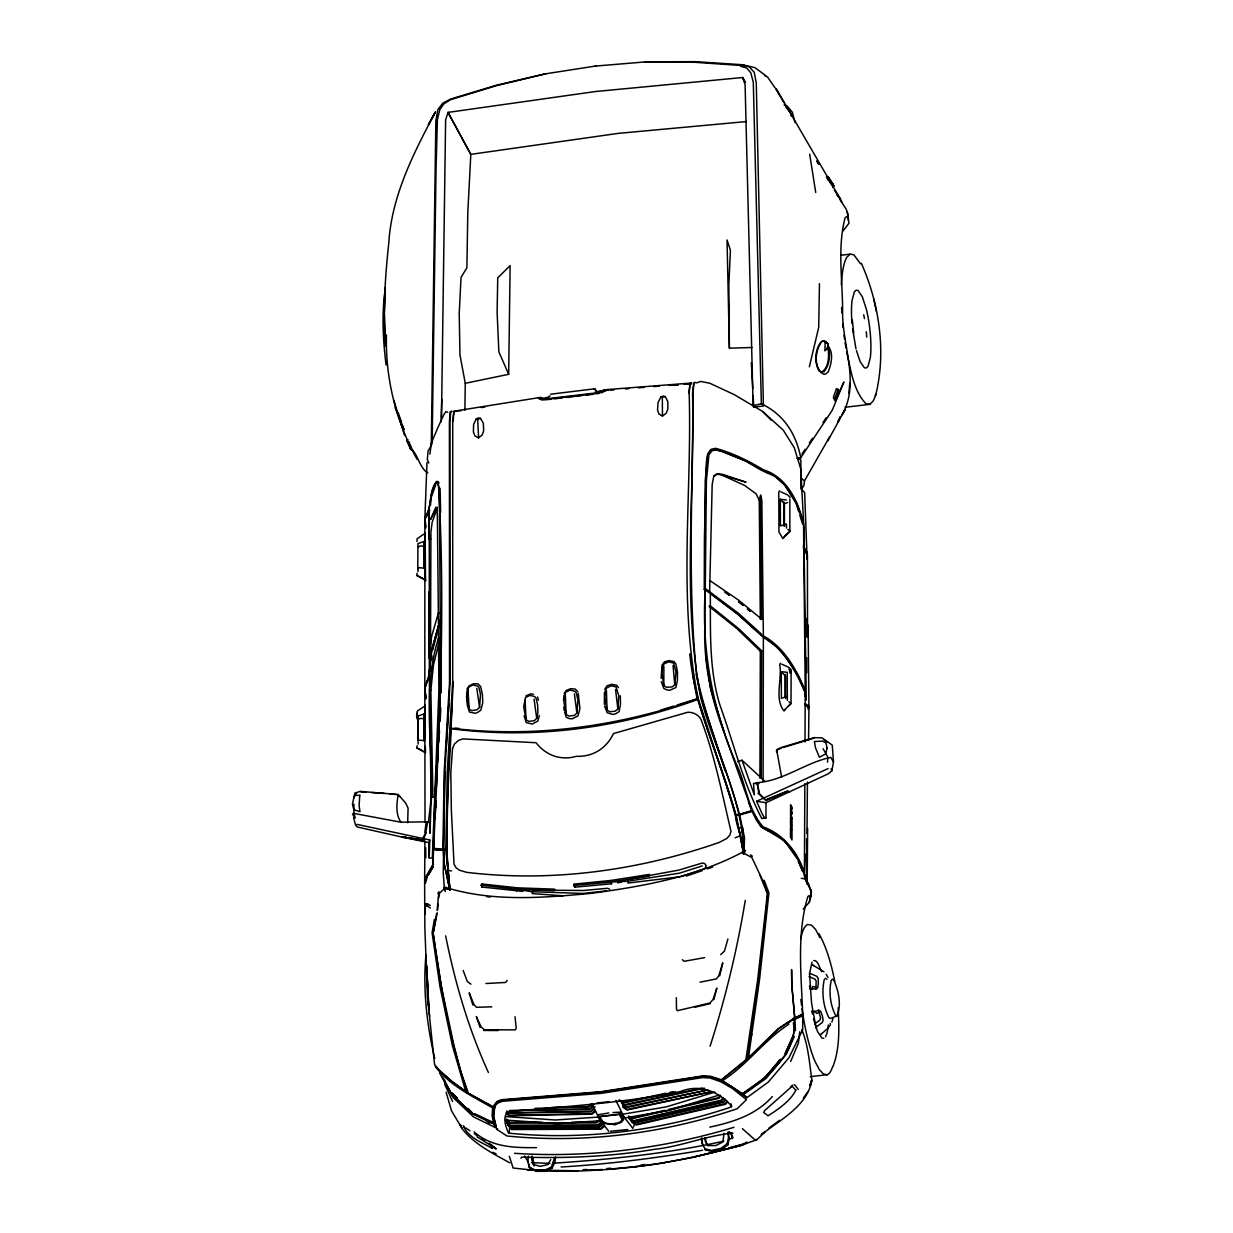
<?xml version="1.0" encoding="UTF-8"?>
<svg xmlns="http://www.w3.org/2000/svg" width="1233" height="1233" viewBox="0 0 1233 1233"><rect width="100%" height="100%" fill="white"/><g stroke="black" fill="none" stroke-linecap="round" stroke-linejoin="round"><path stroke-width="1.5" d="M425.986 697.647L424.815 687.675L424.876 518.492C432.598 507.811 428.205 493.508 436.482 482.827L437.761 483.413L438.763 486.804L439.38 494.479L440.258 619.906L431.72 649.606L429.084 673.665M430.502 652.889L430.918 532.394L432.12 522.438L437.499 507.21M435.758 807.769L435.788 800.248L435.126 818.851M480.562 418.388L477.68 419.112L478.589 437.838L482.226 434.925L483.69 430.625L483.321 423.196L480.562 418.388L478.342 417.91L476.185 419.004L473.58 424.599L473.41 432.059L474.967 435.943L478.589 437.838M759.929 778.239L760.329 651.178L737.211 628.876L709.037 606.297L710.362 605.865L738.505 628.491L761.655 650.747L761.27 777.853M785.02 674.374L785.036 696.368M416.97 718.885L417.216 711.164L424.075 706.555M425.693 847.61L425.801 857.721M804.825 783.71L804.425 872.702C797.736 852.28 783.741 834.356 763.181 826.881C747.66 809.865 746.15 784.342 736.394 764.152C712.551 709.175 701.423 650.253 705.23 590.314L704.259 589.466L705.276 588.526L706.386 481.024L708.929 454.807L711.842 450.954L715.71 449.768L722.584 451.694L746.011 461.142L767.912 472.963M760.607 495.265L761.609 619.12L760.329 619.536L759.251 500.274L760.607 495.265L761.84 500.151L763.366 635.874C784.111 647.263 796.379 669.349 805.211 690.48L803.562 524.904L796.842 503.511L785.421 485.463L776.019 476.924L760.853 469.973L745.241 460.726L721.875 451.278L715.001 449.351L710.655 450.646L707.65 454.7L706.339 462.467L704.413 538.482L704.259 589.466L709.607 592.873L712.181 484.461L713.676 476.585L717.698 473.765L722.569 474.335L746.027 482.195L721.228 474.767L716.373 474.196L713.737 475.907M789.829 498.964L789.844 531.408L784.419 536.586M804.995 741.896L805.211 691.821L797.951 675.268L785.298 656.418L777.561 647.263L765.092 638.324M809.572 974.471L811.561 1003.076L816.138 1028.337M827.62 441.214L845.144 409.387L842.216 414.535C860.187 383.062 842.139 345.332 842.601 311.533C842.694 280.477 837.176 248.018 845.098 217.717L846.639 216.654L847.842 217.455L848.998 223.204L843.064 230.972M424.892 840.968L424.63 882.396L426.294 876.077L432.798 864.626L434.879 799.847L439.719 708.482L440.304 621.694L441.26 616.839M425.015 822.134L424.815 689.031L428.344 678.196M763.104 781.491L763.366 637.184L737.688 614.188L709.607 592.873L738.459 614.62L761.67 635.627M710.316 593.243C710.64 630.757 708.775 669.026 719.995 705.322C733.635 742.96 743.098 783.063 761.763 818.45L765.94 818.034L766.032 802.698L828.561 773.661L831.843 770.841L833.477 762.009L832.26 745.117L821.949 737.827L813.95 737.642L780.674 747.737L776.651 749.695L776.513 752.007M417.74 568.968L417.972 543.599L423.844 541.518L424.522 568.875M417.679 739.569L418.079 716.003L423.998 713.984L424.445 741.387M807.199 882.736L807.615 828.314M353.948 804.286L353.933 813.426L355.227 818.065M806.613 881.734L806.659 875.969M806.999 833.708L807.43 781.999M444.774 771.473L443.264 873.195L444.327 887.945L449.706 889.594L446.639 849.629L442.878 849.275L444.188 771.426L449.521 682.573L449.398 422.179L450.168 411.884L451.555 411.113M453.359 681.88L448.211 771.981L446.639 849.629L445.822 849.229L447.24 772.058L452.681 681.787L452.727 420.823L453.867 411.159L456.888 411.206M808.571 740.139L808.925 707.418L805.211 705.014M445.267 891.536L444.327 887.914L449.706 889.594L443.926 862.653L443.433 849.105L444.897 771.534L450.06 682.573L449.891 422.087L450.708 412.238L452.002 411.483M428.837 463.053L427.327 459.524L428.051 451.108L431.273 445.421L435.865 120.911L437.792 109.768L442.709 103.218L450.507 99.118L496.699 85.154L546.065 73.672M441.476 417.91L445.622 119.894L448.026 112.403L595.416 91.535L742.62 77.525L745.364 82.503M464.903 410.235L465.257 383.309L459.971 355.012L459.215 313.706L461.034 277.363L466.891 267.823L467.8 212.523L470.806 154.372L448.026 112.403L470.806 154.372L618.165 133.38L746.458 121.558M508.659 374.308L510.138 265.65L497.731 277.857L497.115 312.488L498.856 351.79L508.659 374.308L465.257 383.309M525.073 700.282L526.09 719.825L528.865 721.382L534.243 720.689L536.725 718.377L537.912 712.659L537.65 705.045L536.001 698.017L534.583 696.475L529.851 695.397L525.458 697.57L523.686 706.956L526.09 719.825M819.452 283.652L818.712 327.423L809.341 366.787M452.049 703.38L451.093 728.688C534.274 739.723 619.074 728.04 697.724 699.481L698.171 698.633C677.703 598.329 692.191 494.433 689.155 392.834L690.295 383.17L691.451 382.554M729.381 348.168L728.826 285.054L730.429 250.299L727.038 239.973L729.381 348.168L752.022 347.506M565.346 694.934L566.117 714.462L568.937 716.08L574.347 715.417L576.89 713.152L577.876 699.882L576.289 692.807L574.886 691.266L570.108 690.095L565.654 692.237L563.805 701.577L566.117 714.462M606.42 690.511L607.037 710.054L609.796 711.749L615.252 711.148L617.887 708.96L618.766 695.689L616.022 686.858L611.183 685.764L606.759 687.937L605.511 689.786L604.679 697.107L607.037 710.054M407.676 822.704L408.077 808.077L405.642 803.084L398.182 794.514L360.175 791.37L354.765 793.143L353.917 797.936M665.296 396.61L662.337 397.242L662.46 416.06L666.205 413.302L667.854 409.032L667.839 401.604L665.296 396.61L663.092 396.024L660.888 397.041L658.052 402.513L657.528 410.05L658.9 413.995L662.46 416.06M441.229 692.961L441.275 620.615L440.258 619.906M441.09 421.933L441.815 399.276M436.42 508.489L430.487 519.555L435.896 507.133L437.021 509.337L437.391 516.997L438.455 624.129L439.349 624.869L438.455 625.439L438.886 690.727L432.321 858.045L429.192 857.906L428.837 842.632L429.808 839.981L356.954 824.368M439.549 1072.864L453.081 1097.524L473.564 1116.928L495.204 1127.471L496.283 1127.07L493.462 1115.403L494.079 1107.404L467.631 1092.87L450.631 1080.447L437.222 1068.626L434.555 1064.295L427.389 996.372L424.846 927.386L424.63 883.737L426.294 877.434L432.86 865.967L433.615 848.304C439.426 726.268 445.853 603.584 438.254 481.656L436.497 481.394C428.175 492.09 432.644 506.424 424.923 517.136L425.755 526.722M468.001 689.848L469.141 709.191L471.854 710.624L477.094 709.746L479.575 707.388L480.5 694.271L478.866 687.398L477.464 685.964L472.778 684.993L468.525 687.305L466.783 696.599L469.141 709.191M417.016 541.518L417.108 538.729L423.967 534.074M434.401 797.196L431.273 797.027L429.993 833.323L429.916 821.764L427.712 821.795L425.77 832.445L423.042 838.008L424.121 841.029L402.39 837.068L428.837 842.632M429.808 839.981L429.192 857.906M434.078 848.612L434.34 841.183M424.923 517.136L426.988 462.498M440.181 721.382L440.767 707.958M815.892 989.328L816.184 981.067L814.998 979.141L809.033 976.628M448.904 703.504L446.146 748.323M436.39 786.978L437.083 771.812M663.878 666.205L663.801 685.579L666.56 687.32L672.062 686.92L674.759 684.839L676.054 671.831L673.526 663.046L668.718 661.797L664.186 663.863L662.83 665.62L661.797 672.802L663.801 685.579M807.122 559.505L804.64 492.568L800.849 488.777L801.034 471.499M453.282 421.008L453.574 415.136L454.391 411.606L455.578 410.959L539.515 397.55L538.328 397.827L540.593 399.23L546.62 399.369L595.185 393.62L606.713 389.597L691.204 383.062L689.941 383.725L688.815 393.111M437.576 762.533L438.301 749.756M430.656 539.175L429.084 534.521L429.069 539.561L429.269 509.753L429.331 676.193L427.142 681.911M451.324 727.794C448.766 781.599 443.633 835.882 449.706 889.594M531.947 1156.061L531.731 1159.667L534.105 1166.017L532.918 1157.617M435.218 1066.191C449.398 1085.456 472.331 1096.214 492.645 1107.897L492.106 1115.726L493.554 1123.309L494.88 1123.248L493.786 1124.049L471.36 1113.399L451.401 1093.902L443.849 1079.584M509.229 1133.189L508.289 1132.572C505.592 1126.361 502.432 1117.298 507.749 1111.688C565.331 1106.448 623.328 1103.011 680.231 1091.59C699.712 1083.715 718.176 1091.143 731.678 1106.109L729.797 1107.496C659.855 1130.738 584.673 1140.386 511.217 1133.389L509.229 1133.189L509.661 1126.87M438.732 742.358L439.518 730.922M437.684 909.738L438.085 904.066M438.47 898.41L439.672 892.939L445.837 887.467C493.108 902.124 543.399 897.809 591.886 893.293C643.333 886.25 695.751 877.017 742.112 852.388L744.054 852.435L744.501 837.531L739.661 815.028C727.824 809.619 748.339 850.308 743.514 852.974M430.502 505.391L430.903 499.797M385.343 293.3L384.372 313.197L385.605 345.903M447.317 862.406L450.014 889.995L443.957 862.715L443.479 849.491L436.559 849.629M481.826 887.02L482.072 883.969L517.536 887.852L554.711 889.147L554.064 890.704L516.38 889.286L481.147 885.124L481.826 887.02L522.869 891.397M804.301 536.047L803.531 546.188L807.445 553.093M809.418 974.07L812.023 962.141M493.462 1115.403L495.419 1104.46L497.716 1101.994L502.278 1100.098L601.35 1092.068L702.579 1076.378L709.992 1076.856L720.735 1080.57L732.279 1087.121L746.905 1097.678L768.329 1082.035L788.95 1057.76L802.668 1029.879L802.775 1015.761L801.804 1014.851L793.836 1018.597L802.668 1013.927C801.388 975.087 796.487 934.075 807.892 896.468L809.218 895.667L810.42 896.514L809.31 902.309L803.269 909.014M848.89 393.419L849.799 382.754M610.874 882.042L611.013 880.501L611.321 883.753L610.874 882.042L573.884 885.479L574.254 884.107L611.429 880.393L649.437 874.382L649.375 876.062L610.874 882.042L627.474 881.271L679.583 873.149L702.348 865.89M829.717 436.682L804.44 480.962L804.039 485.124L801.589 489.424M437.083 910.416L438.624 894.541M425.924 954.912C422.827 989.56 426.772 1024.561 434.71 1058.33M827.466 762.148L827.96 757.309L823.074 748.739M563.527 700.205L564.036 695.165M425.215 705.291L425.169 738.829M432.922 796.533L430.856 690.187L433.492 664.834L439.672 639.927M431.38 800.202C433.23 746.273 421.717 690.572 438.516 638.062L440.104 638.139M424.399 579.757L416.846 575.487L417.078 573.299M429.084 675.006L431.704 650.932L438.455 625.439M430.409 670.66L430.81 666.961M431.627 659.547L432.028 655.848M425.57 752.639L425.215 746.35M428.452 822.411L431.273 797.027M608.778 1112.952L597.651 1114.879L601.735 1122.246L604.232 1123.479L614.959 1124.65L615.144 1123.078M604.432 692.437L604.386 704.305M799.708 1031.79L798.383 1043.195L790.677 1061.459M528.418 1156.092L527.786 1161.224L529.204 1167.189L536.016 1171.35L545.464 1171.273L552.107 1168.113L554.942 1162.087L555.574 1156.939M554.65 1157.571L551.398 1167.019L544.786 1170.179L535.338 1170.256L529.204 1167.189M828.376 343.776L826.619 349.355L824.877 350.835L825.17 342.019L828.376 343.776L827.929 345.949M810.497 898.641L811.345 891.829L810.59 889.317M800.772 473.472L800.895 460.171L798.784 458.722L800.741 457.72L832.229 410.296L843.896 382.014L835.126 401.11M429.916 454.176L431.411 442.847L437.576 428.313L443.741 414.812L445.822 411.637L447.764 412.346M424.83 832.275L426.217 821.841L400.925 822.195L353.933 813.426L352.484 813.996L354.21 816.739M715.51 1078.397L720.689 1080.57L748.508 1057.606L759.698 978.416L768.93 892.877L764.167 880.223M810.775 895.836L811.345 891.829L808.17 882.705M436.497 1066.514L438.239 1069.473L451.756 1081.48L467.677 1092.87L492.861 1106.849L496.899 1101.47L501.353 1099.728L601.01 1091.683L702.98 1075.854L710.239 1076.209L721.567 1079.769L747.028 1059.794L758.526 979.11L765.215 920.172L767.743 893.694L763.52 882.15L751.868 857.551L742.112 852.388L744.069 852.45L743.992 853.745L745.441 850.338M398.182 794.514C396.702 803.562 395.392 814.273 400.925 822.195M425.061 532.81L425.555 580.913L425.693 580.142M424.322 752.238L416.8 747.876L417.139 745.703M385.405 287.551C381.613 313.182 382.877 339.368 386.083 364.999M745.78 1060.442L757.74 979.279L767.358 893.833L760.037 875.368M433.6 931.531L437.206 912.774M793.42 1034.333L794.175 1029.848M745.271 900.383C737.134 949.749 725.328 998.545 710.085 1046.216M434.432 919.279L432.089 932.765L439.965 986.585L452.357 1045.553L465.642 1091.097M758.018 793.312L766.109 800.541L758.788 793.004L757.124 782.662C783.695 780.797 805.55 762.533 830.765 757.37L833.477 762.009M809.31 902.309L811.345 891.829L805.426 879.329M727.824 1132.48L728.518 1137.458L727.193 1143.746L721.074 1148.262L711.611 1150.42L704.983 1148.832L705.615 1149.942L712.289 1151.53L721.737 1149.356L727.855 1144.856L729.15 1138.568L728.21 1131.925M436.605 913.668L433.091 933.412L441.491 987.047L454.037 1045.831L461.05 1072.248L468.417 1093.286M614.959 1124.65L621.232 1122.4L623.667 1119.656L620.261 1114.031L620.646 1112.166L612.955 1112.536M424.815 687.675L428.914 675.468M811.946 989.344L812.578 986.492L816.138 987.356M719.687 975.842L722.754 962.803L718.824 975.765L716.388 978.91L700.067 982.162M713.876 999.639L716.835 988.095L712.998 999.531L709.961 1002.999L677.426 1010.69L676.47 1009.272L676.347 997.651M539.33 715.525L537.896 721.012L532.271 724.064L526.229 722.569L524.087 715.803M432.629 650.3L436.944 633.947M437.915 630.31L439.349 624.869M425.524 883.09L427.204 876.848M727.902 939.084L724.449 951.059L720.719 954.619M801.835 1029.647C808.37 1045.769 809.434 1063.308 811.946 1080.339C807.029 1106.448 780.289 1119.595 761.285 1134.745M809.619 1085.564L811.946 1080.339M831.874 1022.126L832.938 1018.643M810.251 1085.949L811.129 1080.617M431.273 445.421L432.151 442.77L436.02 169.707L437.407 119.509L439.796 109.66L443.865 103.88L450.554 99.657L496.267 85.709L545.51 73.826L595.971 65.981M763.366 635.874L763.073 636.675C783.047 648.697 795.532 669.966 804.332 691.019M431.026 497.932L435.65 485.155M633.485 1126.977L634.579 1123.972M833.477 398.213L835.173 397.612L838.178 389.397L836.406 388.95L833.477 396.795L834.387 399.862L836.128 399.245L839.134 391.046L838.178 389.397M516.38 889.286L516.951 887.806L516.55 891.089L516.38 889.286L532.009 891.721L582.932 893.447L606.466 890.904M875.445 396.086C886.527 352.638 879.437 303.95 861.312 263.23M840.089 416.631L837.639 422.21L839.211 420.222M825.555 1036.753L826.927 1033.285A38.886 8.461 83.2 0 0 828.222 1024.977M832.953 1066.53C840.105 1047.988 839.056 1027.32 838.163 1007.777M426.233 832.599L423.52 838.64L424.121 841.029M794.329 1036.383L786.284 1054.246L766.032 1078.505L743.453 1094.488L741.881 1093.995L765.169 1077.611L780.504 1059.224L762.564 1080.262M439.996 623.451L441.275 620.615M495.419 1104.46L494.079 1107.404L492.645 1107.897M425.832 517.875L427.466 514.423M750.188 1037.878L751.853 1034.41M425.354 905.561L425.108 914.192L425 904.128L427.62 903.82L430.302 905.5M794.73 1017.749L791.786 984.828L791.586 969.57L791.771 984.735L794.73 1017.749L778.948 1028.168L748.508 1057.606M808.031 707.865L808.91 706.108L808.124 625.1M808.016 709.191L808.925 707.418M444.774 889.502L445.837 887.467L444.327 887.914L444.882 889.163M550.719 1159.59L548.099 1164.476L540.331 1166.341L533.134 1164.445M435.388 111.941L428.39 124.672L435.372 112.141C413.564 153.092 391.632 195.939 388.78 243.071C385.112 277.148 382.831 311.471 385.405 345.718M428.283 512.712L429.793 510.092M551.012 399.307L541.58 399.939L539.237 398.644L540.917 397.334M430.826 870.668L428.113 875.307L430.918 870.606M832.969 184.041L832.075 185.551L826.634 177.182L828.098 176.643L832.969 184.041L833.878 185.89L832.984 187.37M431.673 869.342L433.199 866.799L431.627 869.373M355.212 795.193L356.661 792.819M437.854 893.493L438.933 891.736M564.205 693.47L566.039 690.557L570.617 688.692L575.287 689.077L577.876 691.852M779.58 490.826L778.778 492.029L778.948 531.962L782.832 538.621L783.849 537.742M801.943 454.006L805.087 449.29M809.31 443.001L812.455 438.285M822.981 422.549L826.141 417.833M780.52 663.215L779.703 664.433C782.477 679.398 774.062 698.417 783.988 710.948L785.051 710.069M604.817 689.093L607.083 685.779L611.537 684.346L616.515 685.178L618.55 687.675M828.021 179.956L829.054 178.461L828.098 176.643L826.357 176.858M629.847 1119.179L634.625 1122.307L723.571 1101.562L725.343 1099.019M631.265 1121.321L636.028 1124.388L725.343 1103.597L727.116 1101.069M668.702 1109.407L718.531 1097.694L720.319 1095.151M628.445 1117.699L633.207 1120.797L721.274 1100.16L723.062 1097.632M429.331 676.193L431.088 798.922M803.361 1098.064L807.615 1092.161M520.881 1158.203L521.667 1157.14C566.009 1158.419 610.674 1156.739 654.538 1149.31C680.924 1146.536 707.095 1135.423 732.88 1133.096M630.31 1120.026L634.933 1122.878L723.879 1102.132L725.728 1099.728M631.728 1122.169L636.351 1124.989L725.651 1104.198L727.501 1101.793M629.03 1116.821L632.113 1118.685L718.839 1098.295L720.704 1095.89M793.944 1018.396L794.684 1017.441M795.47 1030.649L794.915 1019.491M628.892 1118.547L633.515 1121.383L721.582 1100.73L723.447 1098.341M481.147 885.124L482.072 883.969M823.829 371.965C830.348 364.059 830.996 351.898 827.081 342.651L824.553 340.77L821.902 341.356C815.152 350.018 812.979 367.511 823.505 374.138L825.463 374.2L828.252 371.827C831.165 363.997 833.785 354.272 828.715 346.812M507.225 980.466L505.576 982.454L485.956 983.518M836.406 388.95L839.134 391.046L837.793 391.462M836.837 1016.054C841.862 1005.142 838.563 990.669 833.755 979.973L832.414 979.125L831.273 980.281C828.668 991.717 830.225 1004.695 835.45 1015.175L836.837 1016.054L830.333 1018.443L828.823 1017.487C823.105 1006.097 821.471 991.995 824.276 979.557L825.509 978.293L826.973 979.249M768.729 831.134L761.532 827.05L752.007 810.605L735.793 815.398C721.875 761.177 694.873 710.177 689.786 653.891M801.804 1014.851L802.668 1013.927M746.982 1059.794L778.193 1029.231L792.989 1019.229L794.545 1019.984M763.165 1044.613L778.193 1029.231M832.676 187.123L833.878 185.89L829.054 178.461L827.266 178.739M746.35 1099.79L737.164 1108.744C663.446 1133.605 584.55 1143.731 507.04 1135.994L496.683 1129.305L493.539 1116.666L494.063 1108.559L495.342 1105.569L497.639 1103.165L502.232 1101.316L601.38 1093.332L702.702 1077.58L710.1 1078.012L720.719 1081.711L732.279 1088.4L746.104 1099.358M822.041 1033.3L820.746 1034.564L827.574 1028.538L830.348 1025.055L830.194 1023.375M860.464 263.739L853.837 254.769L850.046 254.168L846.747 257.404A75.444 16.414 83.2 0 0 841.368 285.116M845.129 407.275L869.758 404.347L873.056 401.126A75.429 16.414 83.2 0 0 875.692 394.344M784.866 709.545L791.016 703.565L791.108 669.642L788.504 667.207L781.784 664.202M497.593 1128.781L496.683 1129.305M551.891 1107.373L588.064 1106.54L590.314 1104.367M506.131 1112.474L508.69 1115.202L591.809 1113.599L595.185 1110.347M788.026 706.447L791.016 703.565L788.873 701.685M593.104 1106.433L589.621 1109.484L509.553 1110.64L589.297 1108.883L593.828 1104.552L589.99 1104.645M594.352 1108.775L590.869 1111.827L508.859 1112.906L590.545 1111.241L595.061 1106.91L591.239 1106.987M728.842 1139.569L733.065 1137.689L729.427 1131.74M783.71 537.203L789.999 531.315L787.933 529.389M664.633 1162.611L693.162 1157.355L742.266 1144.933L756.862 1139.693L764.722 1132.31M506.655 1122.569L510.323 1126.808L599.192 1126.5L603.831 1122.246M602.891 1121.629L598.082 1125.575L510.092 1125.775L506.1 1120.997L509.784 1125.205L597.774 1125.005L601.272 1121.83M571.326 1122.323L596.371 1122.292L598.699 1120.196M604.509 1126.238L600.918 1129.181L511.68 1129.536L507.719 1124.727L511.371 1128.935L600.61 1128.58L604.093 1125.452M746.782 1142.035L741.649 1145.457L693.64 1157.109M598.329 1116.62L620.261 1114.031M506.532 1113.229L508.998 1115.773L592.102 1114.185L595.601 1111.118M535.06 1108.344L588.357 1107.111L591.855 1104.074M788.272 1023.282L792.989 1019.229L794.175 1020.909C797.165 1053.059 766.941 1077.842 742.759 1093.81L741.881 1093.995M507.117 1123.433L510.632 1127.378L599.5 1127.07L603.091 1124.095M790.6 1086.951L792.942 1085.009M506.47 1119.071L510.03 1123.016L596.68 1122.893L600.271 1119.934M732.279 1087.121L720.735 1080.57L722.492 1080.678C747.229 1065.004 764.398 1039.866 788.75 1024.33M761.562 1134.345L764.66 1131.848M772.29 1096.584C755.906 1115.017 733.065 1122.092 709.823 1127.116M816.57 1026.75L822.365 1022.481L823.151 1020.061L822.303 1015.73L820.639 1011.199L818.897 1010.289L812.408 1012.108M814.705 1023.929L819.914 1020.107L820.608 1017.965L818.358 1010.027M768.822 1128.18L779.503 1120.335M802.775 1015.761L794.9 1019.367M427.774 472.748C419.528 468.74 416.985 451.247 410.943 449.598L406.705 440.489L407.938 439.672M645.044 62.035L694.256 62.267L740 65.395L740.925 66.366L743.191 65.01L754.827 67.599L765.847 75.675M695.181 382.261L693.979 383.016L692.931 393.342C692.977 486.865 687.151 580.943 696.553 674.112C706.278 722.014 726.422 767.111 739.415 814.165M694.826 382.739L693.624 383.478L692.53 393.358C695.042 494.294 681.71 597.311 700.652 697.092C713.969 749.217 742.883 798.429 743.761 852.943M787.348 696.352L781.368 698.31L781.26 671.692L787.24 672.293L787.348 700.375M443.433 849.969L446.639 849.629M601.242 392.88L606.05 390.584M819.914 1011.723L816.755 1013.387L814.242 1011.199M605.28 389.705L594.691 393.08L547.375 398.691L539.838 397.612M740 65.395L741.449 64.671L743.761 66.166M777.715 749.803L781.121 748.138M765.94 818.034L764.229 817.371L762.071 813.672L756.615 801.296L828.114 768.575M550.704 394.206L594.83 388.78L596.325 391.015L595.169 390.938M752.484 811.283L739.661 815.028M525.859 695.921L530.39 693.963L533.519 694.179M549.009 396.394L550.057 395.947M742.266 1144.933L744.717 1143.87M735.145 837.824L740.324 835.62C729.859 788.981 711.503 744.316 697.431 698.649L677.256 704.968M741.68 1144.455L743.977 1143.484M768.005 798.984L787.255 791.062L788.781 791.447M789.752 791.771L787.702 791.447L766.248 799.708M766.109 800.541L787.702 791.447M417.895 547.02L420.576 545.942L424.676 546.358M784.419 526.26L784.419 503.773L787.61 502.478M417.833 719.44L420.53 718.392L424.599 718.839M594.029 389.073L594.83 388.78M740.925 66.366L746.705 68.015L750.805 72.839L753.286 82.102L761.362 403.792C783.525 414.319 795.963 433.292 800.741 457.72L797.258 458.399L800.741 457.72M686.226 876.093L702.132 870.683M707.434 868.864L712.751 867.061M696.352 382.908L700.883 381.444L709.915 383.293L734.39 394.699L762.749 411.529L783.387 430.317L794.36 447.887L800.787 469.064L804.363 537.434L803.515 547.606L807.43 554.819L807.538 636.798M760.329 651.178L761.655 650.747M723.802 1141.157C667.978 1153.549 610.397 1159.452 553.386 1163.212M660.749 710.146L673.588 706.124M444.327 887.945L445.837 887.467M714.878 1092.053L666.467 1106.833L622.002 1114.339M718.885 1095.166L668.687 1110.486L624.222 1118.007M697.724 699.481L697.123 699.034C618.319 726.576 534.12 738.213 451.016 728.179M782.94 747.583L813.996 738.135M764.753 781.198L742.019 760.237L737.688 761.516M735.793 815.398L752.053 810.975L748.446 802.174M733.974 1127.316C663 1148.724 588.573 1158.126 514.515 1153.302M729.227 1147.769L739.892 1144.918M741.033 1145.18C706.494 1154.689 671.461 1162.58 635.827 1166.618M539.237 398.644L540.347 398.367M695.011 1007.207L710.362 1003.6M628.614 1116.05L631.789 1118.1L665.003 1110.286M745.241 82.38L742.62 77.525L745.086 84.43L753.116 405.672L761.362 403.792M758.927 783.618L753.533 783.448L754.319 794.915L742.019 760.237M622.526 1104.922L625.624 1107.08L707.68 1090.003L625.932 1107.681L622.942 1105.693M623.775 1107.28L626.873 1109.453L710.347 1091.929L627.181 1110.024L622.68 1107.034M621.293 1102.564L624.376 1104.737L702.317 1087.999M621.694 1103.335L624.684 1105.338L704.49 1088.2M620.029 1100.206L623.127 1102.379L665.897 1093.239M669.627 1092.453L673.341 1091.652M618.951 1099.99L623.436 1102.965L675.514 1091.837M627.751 1129.52L610.505 1131.277M596.448 393.836L599.654 393.204M561.107 1166.988C608.331 1164.26 655.879 1158.049 702.533 1150.25M608.979 1101.701L596.895 1103.011M704.629 957.625L684.207 961.293L682.388 959.721M617.594 882.828L621.401 882.212M460.988 410.774L455.578 410.959M481.302 407.584L484.985 407.013M426.957 903.928L427.604 905.993L430.286 908.012M545.464 397.75L548.747 397.288M640.975 1164.985L644.566 1164.491M664.217 1162.842C623.127 1169.177 581.452 1172.506 539.884 1170.718M554.68 398.845L562.001 397.905M565.654 397.442L582.084 395.546M840.567 255.293L850.046 254.168M810.22 1076.702L827.251 1074.683L823.444 1074.02L819.344 1069.581L815.152 1061.675A76.246 16.584 83.2 0 1 804.07 1021.587A75.907 16.522 83.2 0 1 802.02 1008.764M585.737 395.146L593.027 394.344M786.454 528.078L786.438 523.994L780.427 525.921L780.319 499.303L786.33 499.981M606.867 1168.56L610.705 1168.19M607.021 1169.423L636.891 1166.495M596.88 391.508L600.178 391.2M573.884 885.479L574.717 887.174L611.892 883.722M753.116 405.672L753.764 406.952L763.412 406.104L756.276 82.965L754.226 72.3L749.279 66.906L743.191 65.01M610.165 390.275L613.942 389.936M625.285 388.965L629.061 388.642M674.436 385.266L678.181 384.943M687.552 384.141L691.297 383.817M595.308 66.089L645.861 61.866L695.227 61.65L741.449 64.671L742.204 65.657M638.509 387.84L644.196 387.378M653.675 386.607L659.347 386.145M668.825 385.39L678.304 384.619M683.991 384.157L691.559 383.54M599.377 1117.006L555.312 1119.996L505.561 1116.574M601.596 1120.658L557.532 1123.648L505.869 1120.103M425.354 904.113L424.984 906.301L427.604 905.993L426.957 905.376M801.25 878.266L804.717 878.882M549.933 1163.397L531.485 1162.642M583.363 1169.655L586.97 1169.485M582.67 1170.364L602.598 1169.516M491.782 1006.822L476.493 1007.315L474.042 1004.741L469.203 992.827L472.871 1005.08M416.846 575.487L423.104 578.462M442.863 850.169L436.112 850.246L433.477 849.059M578.046 1170.795L528.325 1169.963M596.772 1120.782L600.548 1120.782M507.241 1119.61L509.707 1122.415L542.443 1122.369M416.8 747.876L423.027 750.912M442.878 849.275L433.615 848.304M483.613 1030.449L498.086 1030.526M406.705 440.489L407.738 442.123L409.587 442.169M536.232 1169.947L531.238 1169.408M529.666 1169.547L534.983 1169.716M809.603 988.681L816.338 988.943L817.803 987.648L818.373 982.84L818.157 978.432L816.816 976.274L810.189 973.484M536.509 1147.63C514.408 1147.815 491.72 1147.399 474.073 1131.894M509.321 1156.261L513.098 1168.005L536.232 1170.533M439.981 613.109L438.393 613.032L431.627 636.367L428.945 658.499L428.884 591.994M429.254 690.11L430.856 690.187M443.433 849.105L445.822 849.229M476.185 419.004L477.68 419.112M360.668 791.817L366.139 792.187M371.611 792.557L384.372 793.42M389.844 793.79L396.194 794.561M562.942 895.775L532.224 893.617L532.826 890.072L583.379 890.488L607.622 888.299L609.749 889.317M455.069 728.087L458.815 728.395M486.665 896.622L490.41 897.038M756.862 1139.693L754.504 1139.431L742.389 1128.657M409.895 447.964L412.67 449.798M756.615 801.296L766.032 802.698M660.888 397.041L662.337 397.242M869.758 404.347L865.967 403.761C852.897 389.982 850.97 369.468 846.562 351.775M836.621 194.583L840.336 199.253M402.39 837.068L423.72 840.259L410.481 837.916M406.705 837.238L402.914 836.575L404.439 836.96M813.749 960.522L815.722 960.877L817.849 963.173L821.61 971.573M823.844 1038.371L821.872 1038.016L817.571 1031.62L813.503 1018.859M403.73 837.469L357.385 827.019L355.613 825.231L353.547 817.602M447.964 870.236L451.509 870.96M784.096 105.082L787.116 105.976L792.341 112.234L795.038 122.637M527.2 1169.624L528.926 1170.194M437.376 482.226L438.979 482.812M418.079 716.003L418.095 740.062L424.106 740.617L423.998 713.984M780.797 491.828L787.61 494.865L790.076 497.361M721.228 474.767L744.624 485.432L756.137 493.894L759.251 500.274M764.475 75.537L767.496 76.955L774.756 87.435M475.044 1113.908L494.88 1123.248M493.554 1123.309L470.944 1112.613L450.985 1093.116L442.601 1077.149M755.675 782.97L756.615 783.433M492.876 1152.254L496.159 1153.903M735.515 764.753L752.007 810.975L756.291 819.96L760.884 826.634L784.296 840.613L797.597 859.278M762.503 827.805C784.234 835.989 800.864 855.733 804.918 878.528M606.713 389.597L608.27 390.429M509.676 1162.796C493.2 1153.564 475.321 1144.81 463.13 1129.998M813.95 965.747L812.408 964.869L823.968 971.835M722.492 1080.678L742.759 1093.81M839.673 199.129L846.362 209.487L848.088 216.16M486.465 1121.182L489.732 1123.14M450.014 728.009L451.093 728.688M477.079 1136.826L496.082 1148.817L489.147 1143.222M481.656 1138.506L484.646 1140.402M805.565 705.245L808.062 706.833M805.211 703.704L808.91 706.108M465.658 1127.856L469.989 1130.784M474.335 1133.713L477.217 1135.655M724.526 591.84L729.212 595.015M705.276 588.526L738.459 613.294L761.655 634.286M710.239 580.835L738.459 600.039L761.609 619.12M726.16 592.996L729.289 595.138M426.217 821.841L427.05 822.442M470.96 984.181L467.322 981.514L463.146 970.433M825.17 342.019L826.911 343.313M826.295 342.928L823.86 341.094L821.286 341.695C814.782 349.432 814.304 361.932 818.882 370.779L821.055 372.52C829.408 367.727 829.1 355.474 827.898 347.028M750.558 854.839L752.407 856.241M823.983 739.677L826.865 741.989M496.082 1148.817L491.042 1144.748L492.506 1148.416C482.38 1142.914 468.771 1137.782 463.608 1126.592M738.582 601.658L742.929 605.233M738.475 601.504L742.852 605.11M459.909 1124.434L461.651 1125.899M397.55 794.823L399.584 796.533M438.239 1069.473L451.802 1081.48M775.203 476.508L784.558 484.985L795.948 502.972L798.753 511.772M743.453 1094.488L746.905 1097.678M800.864 477.649L804.44 480.962M604.031 390.013L604.941 390.861M781.26 671.692L785.591 676.1L785.591 698.633M762.749 411.529L771.149 420.145M528.156 1161.948L524.595 1155.999M506.732 1110.933L509.167 1113.507M780.319 499.303L784.419 503.773M632.93 1128.472L624.083 1117.052L615.884 1100.422M608.778 1131.324L599.932 1119.903L592.41 1104.799M742.112 852.388L743.622 854.115M463.284 1125.821L464.209 1126.885M785.698 106.947L790.445 112.619L791.262 116.164M794.576 1084.716L798.306 1089.417M834.309 190.067L840.582 199.207M775.418 88.298L784.173 102.832M551.398 1167.019L552.107 1168.113M816.785 161.138L818.789 164.236M816.832 161.199L818.804 164.251M620.646 1112.166L624.314 1117.853M707.973 1145.734L706.185 1142.945L705.338 1137.643M597.651 1114.879L601.134 1120.597M459.601 1124.388L462.529 1129.181L451.602 1111.01L446.099 1092.191M840.151 198.652L776.189 88.699M727.193 1143.746L727.855 1144.856M826.156 974.317L828.006 977.415M835.173 397.612L836.128 399.245M803.423 548.423L806.552 554.033M705.615 1149.942L702.055 1143.5L701.361 1138.506M819.036 933.797C827.127 948.531 831.504 965.054 834.756 981.468M819.868 937.527L815.676 929.62L811.576 925.182L807.769 924.519A75.814 16.491 83.2 0 0 800.756 938.899M386.453 334.914C385.251 378.146 395.963 421.763 417.155 459.447M452.588 1101.485L445.021 1085.04L444.389 1079.491M403.946 429.408L395.099 407.537M409.803 443.957L411.591 448.165M488.391 1072.463C468.525 1028.954 455.023 982.686 445.637 935.847M840.767 199.777L841.985 202.397M798.229 861.019L802.76 871.577L798.337 861.035M407.738 442.123L410.943 449.598M831.042 768.93L831.843 770.841M493.786 1124.049L495.204 1127.471M604.524 706.031L607.237 712.797L613.155 714.493L616.099 713.583L619.089 711.58L620.492 704.382L620.322 695.782M401.989 424.352L404.07 429.716M661.289 681.695L663.847 688.43L666.76 689.864L669.704 690.264L675.823 687.582L677.395 680.57L677.487 672.108L675.946 664.078L673.973 661.566L668.98 660.58L664.448 661.859L662.059 665.034L661.119 678.335M724.65 733.989L735.669 764.922M398.182 412.701L401.557 422.395M804.933 874.074L807.153 883.629L806.536 838.841M480.022 1027.32L476.323 1016.562L481.178 1026.981L484.276 1029.725L515.394 1029.879L516.211 1028.26L515.024 1016.747M698.171 698.633L736.055 814.859M467.631 1092.87C449.968 1041.9 440.828 988.434 433.554 935.123M724.079 732.248C711.271 699.25 703.858 664.387 704.767 628.861M724.819 734.19L710.763 689.617L705.723 655.571M725.127 770.933L700.976 696.876L696.152 674.22M799.878 515.302L802.668 524.087M803.515 523.563C798.352 501.43 786.731 476.878 763.319 469.788C748.416 460.726 732.556 452.927 715.633 448.334L710.902 449.367L707.788 453.636L705.199 480.577L704.86 629.385M393.866 400.355L404.624 435.48M564.622 712.119L566.178 717.236L569.245 718.577L572.297 718.793L578 715.849L579.911 708.543L578.246 693.47M809.495 985.922L810.497 989.298M856.442 350.511L860.033 361.454L864.333 367.727L866.29 368.02L868.001 366.371L870.328 357.585A38.824 8.446 83.2 0 0 870.852 343.206A39.209 8.539 83.2 0 0 866.429 309.468L862.345 296.768L858.045 290.495L856.087 290.202L854.361 291.82L852.034 300.605A39.687 8.631 83.2 0 0 851.988 323.447M479.575 707.388L476.801 688.353M697.123 699.034L692.73 674.883M536.725 718.377L534.059 699.08M736.332 815.707L743.499 853.39L738.798 827.898L742.513 827.297L743.715 853.344L742.266 827.405M537.603 697.046L538.359 700.267M528.849 1163.813L529.882 1168.298M576.89 713.152L574.408 693.855M757.124 782.662L759.374 792.665M876.339 311.132L873.827 299.218M617.887 708.96L615.544 689.571M855.964 348.754L852.558 328.687M811.823 1010.829L812.501 1014.05M730.969 1103.797L731.554 1106.864M809.68 154.217L815.737 192.518M704.737 1137.766L705.291 1141.28L707.989 1145.549L715.772 1145.565L722.954 1141.958L724.018 1133.312M843.958 335.222L844.543 338.905M845.114 342.574L845.977 348.107M674.759 684.839L673.079 665.558M574.254 884.107L574.717 887.174M429.176 1012.478L429.716 1016.208M847.503 212.184L848.597 220.091M701.747 1137.951L702.671 1144.594M776.651 749.695L781.63 777.114M450.014 889.995L445.822 850.107M424.815 689.031L425.986 698.957M806.259 698.849L803.793 527.508M805.503 693.516L806.259 700.19M793.389 1022.774L793.975 1028.075M804.656 693.008L804.995 696.26M852.327 320.102L853.714 333.126M842.771 323.986L843.172 327.731M428.437 1005.357L426.757 966.919M731.616 1132.803L732.202 1138.521M424.876 518.492L425.755 528.048M563.805 707.002L564.097 710.408M440.089 488.283L440.628 512.404M841.569 307.495L841.877 312.92M751.313 362.625L752.746 388.487M753.147 395.87L753.764 406.952M805.765 854.176L807.076 884.215M426.572 964.345L428.976 1010.397L426.556 966.657M806.459 876L806.505 881.749M807.091 637.184L806.999 618.226M806.644 657.621L806.736 672.756M423.844 541.518L423.952 568.136L417.987 567.612L418.002 571.711M783.834 502.016L783.864 525.828M418.095 740.062L418.11 744.1M832.475 1067.023A75.814 16.491 83.2 0 1 827.096 1074.791M801.512 1005.049A75.907 16.522 83.2 0 1 800.834 999.424M863.716 314.785A40.119 8.739 83.2 0 1 864.441 318.607M866.26 331.739A40.119 8.739 83.2 0 1 866.722 337.148M790.492 827.821L790.461 837.115L791.987 839.981L792.018 830.163L790.492 827.821M790.538 817.309L790.507 825.771L792.018 829.146L792.048 819.652L790.538 817.309M790.584 804.918L790.538 815.306L792.064 818.681L790.939 813.657L791.108 812.193L792.079 814.027L792.079 811.93L790.954 809.233L791.124 807.476L792.095 809.31L792.095 807.261L790.584 804.918M790.877 830.718L791.339 836.59L790.877 830.718M790.908 820.377L791.386 825.648L790.908 820.377M416.677 715.988C416.662 720.873 417.062 707.942 416.677 715.988M359.759 795.331L359.111 805.719L360.021 811.684L353.886 809.773L352.438 804.363L354.041 796.61L355.751 795.408L359.759 795.331M452.526 748.493L450.816 772.567L451.34 810.004L454.021 864.179L455.933 867.554L459.323 870.19L466.768 872.363C551.829 882.52 638.417 870.575 719.086 842.478L726.746 838.517L729.828 835.126L731.015 831.381C722.091 793.682 714.678 755.397 700.853 719.101C698.078 714.57 692.977 712.027 687.706 712.273L613.495 733.558C606.436 748.369 592.903 756.985 576.397 756.307C560.784 760.823 545.957 755.459 536.078 742.728L462.822 738.906L458.429 740.447L454.53 743.946L452.526 748.493M467.307 688.785L466.536 697.092L467.338 705.446L469.403 712.027L475.368 713.275L478.096 712.196L480.855 710.1L482.75 702.841L482.427 694.395L480.593 686.519L478.096 683.914L473.487 683.729L469.064 685.825L467.307 688.785M795.824 1090.172C790.538 1100.915 778.1 1109.392 768.082 1115.788L763.689 1112.474L764.645 1110.594L792.125 1086.242L795.824 1090.172M706 865.597L705.553 867.785L703.581 869.049L681.078 876.648L627.936 883.059L627.705 879.453L678.766 870.113L702.348 863.023L704.737 863.593L706 865.597M791.17 672.108L790.153 673.187L789.182 668.949L791.17 672.108M827.066 748.169L825.678 753.918L819.39 757.293L815.475 747.753L814.412 741.495L822.642 741.125L826.002 742.929L827.066 748.169M793.173 1035.828L785.221 1053.552L793.173 1035.828M622.249 1119.703L620.184 1122.015L614.558 1124.003L607.407 1123.54L602.983 1121.984L599.731 1116.744L619.166 1114.432L622.249 1119.703M750.188 611.198L747.275 608.809L750.126 611.121M457.304 1098.156L452.064 1093.008L457.273 1098.171M471.746 1112.351L467.8 1108.482L471.746 1112.351"/></g></svg>
